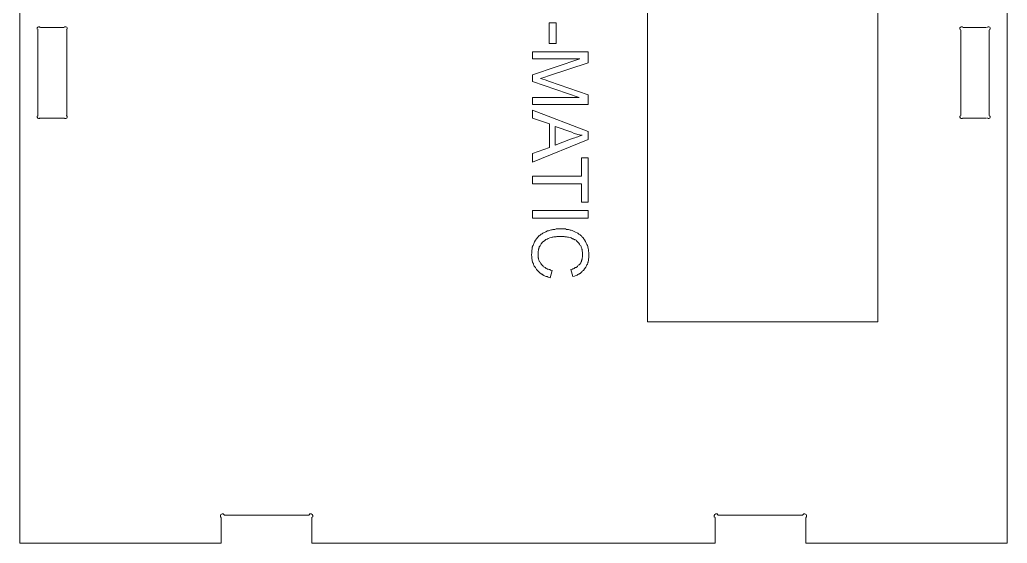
# Model space of a CAD drawing. Header units: millimetres. Extents: x 61 to 278, y 158 to 389.
# Drawn here: x 60.9 to 167.9, y 278.3 to 335.1 of the extents above; entities that cross this region are included whole.
import ezdxf

# ---------------------------------------------------------------- set-up
doc = ezdxf.new("R2010")
doc.units = ezdxf.units.MM
doc.header["$MEASUREMENT"] = 0
doc.layers.add('Livello 1', color=7, linetype='Continuous', lineweight=0)

msp = doc.modelspace()

# ---------------------------------------------------------------- linework, layer by layer
at = {"layer": 'Livello 1', "color": 7, "lineweight": 13}
for p, q in [((62.82, 333.95), (62.82, 324.72)), ((63.12, 334.24), (65.66, 334.24)), ((65.96, 333.95), (65.96, 324.72)), ((162.86, 333.95), (162.86, 324.72)), ((163.11, 334.24), (165.65, 334.24)), ((165.95, 333.95), (165.95, 324.72)), ((63.12, 324.42), (65.66, 324.42)), ((163.11, 324.42), (165.65, 324.42)), ((92.24, 281.37), (83.02, 281.37)), ((145.75, 281.37), (136.53, 281.37))]:
    msp.add_line(p, q, dxfattribs=at)
for points in [[(82.72, 386.61), (82.72, 389.36), (60.88, 389.36), (60.88, 278.32), (82.72, 278.32), (82.72, 281.07)], [(167.89, 278.32), (167.89, 389.36), (146.05, 389.36), (146.05, 386.61)], [(63.08, 334.24), (63.03, 334.33), (62.91, 334.33), (62.82, 334.29), (62.78, 334.2), (62.78, 334.07), (62.87, 334.03)], [(65.91, 334.03), (66, 334.07), (66, 334.2), (65.96, 334.29), (65.87, 334.33), (65.74, 334.33), (65.7, 334.24)], [(163.07, 334.24), (163.03, 334.33), (162.9, 334.33), (162.81, 334.29), (162.77, 334.2), (162.77, 334.07), (162.86, 334.03)], [(165.95, 334.03), (166.03, 334.07), (166.03, 334.2), (165.99, 334.29), (165.9, 334.33), (165.78, 334.33), (165.74, 334.24)], [(62.87, 324.68), (62.78, 324.63), (62.78, 324.51), (62.82, 324.42), (62.91, 324.38), (63.03, 324.38), (63.08, 324.46)], [(65.7, 324.46), (65.74, 324.38), (65.87, 324.38), (65.96, 324.42), (66, 324.51), (66, 324.63), (65.91, 324.68)], [(162.86, 324.68), (162.77, 324.63), (162.77, 324.51), (162.81, 324.42), (162.9, 324.38), (163.03, 324.38), (163.07, 324.46)], [(165.74, 324.46), (165.78, 324.38), (165.9, 324.38), (165.99, 324.42), (166.03, 324.51), (166.03, 324.63), (165.95, 324.68)], [(83.02, 281.41), (82.93, 281.5), (82.8, 281.5), (82.68, 281.45), (82.63, 281.33), (82.63, 281.2), (82.72, 281.11)], [(92.5, 281.11), (92.63, 281.2), (92.63, 281.33), (92.58, 281.45), (92.46, 281.5), (92.33, 281.5), (92.24, 281.41)], [(136.53, 281.41), (136.44, 281.5), (136.31, 281.5), (136.19, 281.45), (136.14, 281.33), (136.14, 281.2), (136.23, 281.11)], [(146.05, 281.11), (146.13, 281.2), (146.13, 281.33), (146.09, 281.45), (145.97, 281.5), (145.84, 281.5), (145.75, 281.41)], [(92.54, 281.07), (92.54, 278.32), (136.23, 278.32), (136.23, 281.07)], [(146.05, 281.07), (146.05, 278.32), (167.89, 278.32)]]:
    msp.add_lwpolyline(points, dxfattribs=at)
for points in [[(153.88, 375.35), (153.88, 302.32), (128.91, 302.32), (128.91, 375.35)], [(118.24, 332.51), (119, 332.51), (119, 334.75), (118.24, 334.75)], [(116.46, 324.42), (118.28, 323.79), (118.28, 321.25), (116.46, 320.57), (116.46, 319.64), (122.47, 322.09), (122.47, 322.98), (116.46, 325.27)], [(116.46, 317.31), (121.75, 317.31), (121.75, 315.32), (122.47, 315.32), (122.47, 320.1), (121.75, 320.1), (121.75, 318.11), (116.46, 318.11)], [(116.46, 313.58), (122.47, 313.58), (122.47, 314.39), (116.46, 314.39)]]:
    msp.add_lwpolyline(points, close=True, dxfattribs=at)
for points, knots in [([(118.19, 328.99), (118.19, 328.99), (122.47, 330.43), (122.47, 330.43), (122.47, 330.43), (122.47, 331.62), (122.47, 331.62), (122.47, 331.62), (116.46, 331.62), (116.46, 331.62), (116.46, 331.62), (116.46, 330.86), (116.46, 330.86)], [0, 0, 0, 0, 1, 1, 1, 2, 2, 2, 3, 3, 3, 4, 4, 4, 4]), ([(116.46, 330.86), (116.46, 330.86), (121.58, 330.86), (121.58, 330.86), (121.58, 330.86), (116.46, 329.12), (116.46, 329.12), (116.46, 329.12), (116.46, 328.4), (116.46, 328.4), (116.46, 328.4), (121.5, 326.67), (121.5, 326.67), (121.5, 326.67), (116.46, 326.67), (116.46, 326.67), (116.46, 326.67), (116.46, 325.9), (116.46, 325.9), (116.46, 325.9), (122.47, 325.9), (122.47, 325.9), (122.47, 325.9), (122.47, 326.96), (122.47, 326.96), (122.47, 326.96), (118.28, 328.4), (118.28, 328.4)], [0, 0, 0, 0, 1, 1, 1, 2, 2, 2, 3, 3, 3, 4, 4, 4, 5, 5, 5, 6, 6, 6, 7, 7, 7, 8, 8, 8, 9, 9, 9, 9]), ([(118.19, 328.99), (118.19, 328.99), (117.77, 328.87), (117.77, 328.87), (117.77, 328.87), (117.31, 328.7), (117.31, 328.7)], [0, 0, 0, 0, 1, 1, 1, 2, 2, 2, 2]), ([(117.31, 328.7), (117.31, 328.7), (117.56, 328.65), (117.56, 328.65), (117.56, 328.65), (117.81, 328.57), (117.81, 328.57), (117.81, 328.57), (118.28, 328.4), (118.28, 328.4)], [0, 0, 0, 0, 1, 1, 1, 2, 2, 2, 3, 3, 3, 3]), ([(120.57, 322.14), (120.57, 322.14), (118.91, 321.5), (118.91, 321.5), (118.91, 321.5), (118.91, 323.53), (118.91, 323.53), (118.91, 323.53), (120.69, 322.9), (120.69, 322.9)], [0, 0, 0, 0, 1, 1, 1, 2, 2, 2, 3, 3, 3, 3]), ([(120.57, 322.14), (120.57, 322.14), (120.9, 322.26), (120.9, 322.26), (120.9, 322.26), (121.03, 322.3), (121.03, 322.3), (121.03, 322.3), (121.2, 322.35), (121.2, 322.35), (121.2, 322.35), (121.37, 322.39), (121.37, 322.39), (121.37, 322.39), (121.5, 322.47), (121.5, 322.47), (121.5, 322.47), (121.84, 322.56), (121.84, 322.56)], [0, 0, 0, 0, 1, 1, 1, 2, 2, 2, 3, 3, 3, 4, 4, 4, 5, 5, 5, 6, 6, 6, 6]), ([(121.84, 322.56), (121.84, 322.56), (121.54, 322.6), (121.54, 322.6), (121.54, 322.6), (121.37, 322.64), (121.37, 322.64), (121.37, 322.64), (121.24, 322.69), (121.24, 322.69), (121.24, 322.69), (121.12, 322.73), (121.12, 322.73), (121.12, 322.73), (120.95, 322.77), (120.95, 322.77), (120.95, 322.77), (120.69, 322.9), (120.69, 322.9)], [0, 0, 0, 0, 1, 1, 1, 2, 2, 2, 3, 3, 3, 4, 4, 4, 5, 5, 5, 6, 6, 6, 6]), ([(116.76, 311.17), (116.76, 311.17), (116.88, 311.34), (116.88, 311.34), (116.88, 311.34), (116.92, 311.38), (116.92, 311.38), (116.92, 311.38), (116.97, 311.47), (116.97, 311.47), (116.97, 311.47), (117.05, 311.55), (117.05, 311.55), (117.05, 311.55), (117.09, 311.59), (117.09, 311.59), (117.09, 311.59), (117.18, 311.68), (117.18, 311.68), (117.18, 311.68), (117.26, 311.72), (117.26, 311.72), (117.26, 311.72), (117.31, 311.76), (117.31, 311.76), (117.31, 311.76), (117.39, 311.85), (117.39, 311.85), (117.39, 311.85), (117.48, 311.89), (117.48, 311.89), (117.48, 311.89), (117.56, 311.93), (117.56, 311.93), (117.56, 311.93), (117.64, 311.98), (117.64, 311.98), (117.64, 311.98), (117.73, 312.02), (117.73, 312.02), (117.73, 312.02), (117.9, 312.1), (117.9, 312.1)], [0, 0, 0, 0, 1, 1, 1, 2, 2, 2, 3, 3, 3, 4, 4, 4, 5, 5, 5, 6, 6, 6, 7, 7, 7, 8, 8, 8, 9, 9, 9, 10, 10, 10, 11, 11, 11, 12, 12, 12, 13, 13, 13, 14, 14, 14, 14]), ([(117.9, 312.1), (117.9, 312.1), (118.07, 312.19), (118.07, 312.19), (118.07, 312.19), (118.19, 312.19), (118.19, 312.19), (118.19, 312.19), (118.28, 312.23), (118.28, 312.23), (118.28, 312.23), (118.36, 312.27), (118.36, 312.27), (118.36, 312.27), (118.49, 312.31), (118.49, 312.31), (118.49, 312.31), (118.58, 312.31), (118.58, 312.31), (118.58, 312.31), (118.66, 312.36), (118.66, 312.36), (118.66, 312.36), (118.79, 312.36), (118.79, 312.36), (118.79, 312.36), (118.87, 312.36), (118.87, 312.36), (118.87, 312.36), (119, 312.4), (119, 312.4), (119, 312.4), (119.08, 312.4), (119.08, 312.4), (119.08, 312.4), (119.17, 312.4), (119.17, 312.4), (119.17, 312.4), (119.3, 312.4), (119.3, 312.4), (119.3, 312.4), (119.51, 312.4), (119.51, 312.4)], [0, 0, 0, 0, 1, 1, 1, 2, 2, 2, 3, 3, 3, 4, 4, 4, 5, 5, 5, 6, 6, 6, 7, 7, 7, 8, 8, 8, 9, 9, 9, 10, 10, 10, 11, 11, 11, 12, 12, 12, 13, 13, 13, 14, 14, 14, 14]), ([(119.51, 311.59), (119.51, 311.59), (119.34, 311.59), (119.34, 311.59), (119.34, 311.59), (119.17, 311.59), (119.17, 311.59), (119.17, 311.59), (119.08, 311.59), (119.08, 311.59), (119.08, 311.59), (119, 311.55), (119, 311.55), (119, 311.55), (118.91, 311.55), (118.91, 311.55), (118.91, 311.55), (118.83, 311.55), (118.83, 311.55), (118.83, 311.55), (118.75, 311.55), (118.75, 311.55), (118.75, 311.55), (118.66, 311.51), (118.66, 311.51), (118.66, 311.51), (118.58, 311.51), (118.58, 311.51), (118.58, 311.51), (118.49, 311.47), (118.49, 311.47), (118.49, 311.47), (118.32, 311.43), (118.32, 311.43), (118.32, 311.43), (118.15, 311.38), (118.15, 311.38)], [0, 0, 0, 0, 1, 1, 1, 2, 2, 2, 3, 3, 3, 4, 4, 4, 5, 5, 5, 6, 6, 6, 7, 7, 7, 8, 8, 8, 9, 9, 9, 10, 10, 10, 11, 11, 11, 12, 12, 12, 12]), ([(119.51, 312.4), (119.51, 312.4), (119.72, 312.4), (119.72, 312.4), (119.72, 312.4), (119.8, 312.4), (119.8, 312.4), (119.8, 312.4), (119.93, 312.4), (119.93, 312.4), (119.93, 312.4), (120.02, 312.4), (120.02, 312.4), (120.02, 312.4), (120.14, 312.36), (120.14, 312.36), (120.14, 312.36), (120.23, 312.36), (120.23, 312.36), (120.23, 312.36), (120.35, 312.36), (120.35, 312.36), (120.35, 312.36), (120.44, 312.31), (120.44, 312.31), (120.44, 312.31), (120.52, 312.27), (120.52, 312.27), (120.52, 312.27), (120.65, 312.27), (120.65, 312.27), (120.65, 312.27), (120.73, 312.23), (120.73, 312.23), (120.73, 312.23), (120.82, 312.19), (120.82, 312.19), (120.82, 312.19), (120.95, 312.14), (120.95, 312.14), (120.95, 312.14), (121.12, 312.06), (121.12, 312.06)], [0, 0, 0, 0, 1, 1, 1, 2, 2, 2, 3, 3, 3, 4, 4, 4, 5, 5, 5, 6, 6, 6, 7, 7, 7, 8, 8, 8, 9, 9, 9, 10, 10, 10, 11, 11, 11, 12, 12, 12, 13, 13, 13, 14, 14, 14, 14]), ([(120.65, 311.43), (120.65, 311.43), (120.52, 311.47), (120.52, 311.47), (120.52, 311.47), (120.35, 311.51), (120.35, 311.51), (120.35, 311.51), (120.31, 311.51), (120.31, 311.51), (120.31, 311.51), (120.23, 311.51), (120.23, 311.51), (120.23, 311.51), (120.14, 311.55), (120.14, 311.55), (120.14, 311.55), (120.1, 311.55), (120.1, 311.55), (120.1, 311.55), (120.02, 311.55), (120.02, 311.55), (120.02, 311.55), (119.93, 311.55), (119.93, 311.55), (119.93, 311.55), (119.89, 311.59), (119.89, 311.59), (119.89, 311.59), (119.8, 311.59), (119.8, 311.59), (119.8, 311.59), (119.63, 311.59), (119.63, 311.59), (119.63, 311.59), (119.51, 311.59), (119.51, 311.59)], [0, 0, 0, 0, 1, 1, 1, 2, 2, 2, 3, 3, 3, 4, 4, 4, 5, 5, 5, 6, 6, 6, 7, 7, 7, 8, 8, 8, 9, 9, 9, 10, 10, 10, 11, 11, 11, 12, 12, 12, 12]), ([(121.54, 310.75), (121.54, 310.75), (121.45, 310.87), (121.45, 310.87), (121.45, 310.87), (121.41, 310.92), (121.41, 310.92), (121.41, 310.92), (121.37, 310.96), (121.37, 310.96), (121.37, 310.96), (121.33, 311), (121.33, 311), (121.33, 311), (121.24, 311.09), (121.24, 311.09), (121.24, 311.09), (121.2, 311.13), (121.2, 311.13), (121.2, 311.13), (121.16, 311.17), (121.16, 311.17), (121.16, 311.17), (121.12, 311.21), (121.12, 311.21), (121.12, 311.21), (121.03, 311.21), (121.03, 311.21), (121.03, 311.21), (120.99, 311.26), (120.99, 311.26), (120.99, 311.26), (120.9, 311.3), (120.9, 311.3), (120.9, 311.3), (120.86, 311.34), (120.86, 311.34), (120.86, 311.34), (120.78, 311.34), (120.78, 311.34), (120.78, 311.34), (120.65, 311.43), (120.65, 311.43)], [0, 0, 0, 0, 1, 1, 1, 2, 2, 2, 3, 3, 3, 4, 4, 4, 5, 5, 5, 6, 6, 6, 7, 7, 7, 8, 8, 8, 9, 9, 9, 10, 10, 10, 11, 11, 11, 12, 12, 12, 13, 13, 13, 14, 14, 14, 14]), ([(121.12, 312.06), (121.12, 312.06), (121.29, 311.98), (121.29, 311.98), (121.29, 311.98), (121.37, 311.93), (121.37, 311.93), (121.37, 311.93), (121.45, 311.85), (121.45, 311.85), (121.45, 311.85), (121.54, 311.81), (121.54, 311.81), (121.54, 311.81), (121.62, 311.76), (121.62, 311.76), (121.62, 311.76), (121.67, 311.68), (121.67, 311.68), (121.67, 311.68), (121.75, 311.64), (121.75, 311.64), (121.75, 311.64), (121.79, 311.55), (121.79, 311.55), (121.79, 311.55), (121.88, 311.51), (121.88, 311.51), (121.88, 311.51), (121.92, 311.43), (121.92, 311.43), (121.92, 311.43), (122, 311.34), (122, 311.34), (122, 311.34), (122.05, 311.26), (122.05, 311.26), (122.05, 311.26), (122.09, 311.21), (122.09, 311.21), (122.09, 311.21), (122.17, 311.04), (122.17, 311.04)], [0, 0, 0, 0, 1, 1, 1, 2, 2, 2, 3, 3, 3, 4, 4, 4, 5, 5, 5, 6, 6, 6, 7, 7, 7, 8, 8, 8, 9, 9, 9, 10, 10, 10, 11, 11, 11, 12, 12, 12, 13, 13, 13, 14, 14, 14, 14]), ([(116.33, 309.6), (116.33, 309.6), (116.37, 309.82), (116.37, 309.82), (116.37, 309.82), (116.37, 309.9), (116.37, 309.9), (116.37, 309.9), (116.37, 310.03), (116.37, 310.03), (116.37, 310.03), (116.37, 310.11), (116.37, 310.11), (116.37, 310.11), (116.42, 310.2), (116.42, 310.2), (116.42, 310.2), (116.42, 310.32), (116.42, 310.32), (116.42, 310.32), (116.42, 310.41), (116.42, 310.41), (116.42, 310.41), (116.46, 310.45), (116.46, 310.45), (116.46, 310.45), (116.46, 310.54), (116.46, 310.54), (116.46, 310.54), (116.5, 310.62), (116.5, 310.62), (116.5, 310.62), (116.54, 310.71), (116.54, 310.71), (116.54, 310.71), (116.59, 310.79), (116.59, 310.79), (116.59, 310.79), (116.63, 310.92), (116.63, 310.92), (116.63, 310.92), (116.67, 311), (116.67, 311), (116.67, 311), (116.76, 311.17), (116.76, 311.17)], [0, 0, 0, 0, 1, 1, 1, 2, 2, 2, 3, 3, 3, 4, 4, 4, 5, 5, 5, 6, 6, 6, 7, 7, 7, 8, 8, 8, 9, 9, 9, 10, 10, 10, 11, 11, 11, 12, 12, 12, 13, 13, 13, 14, 14, 14, 15, 15, 15, 15]), ([(117.31, 310.66), (117.31, 310.66), (117.26, 310.58), (117.26, 310.58), (117.26, 310.58), (117.18, 310.45), (117.18, 310.45), (117.18, 310.45), (117.18, 310.37), (117.18, 310.37), (117.18, 310.37), (117.14, 310.32), (117.14, 310.32), (117.14, 310.32), (117.14, 310.24), (117.14, 310.24), (117.14, 310.24), (117.09, 310.2), (117.09, 310.2), (117.09, 310.2), (117.09, 310.11), (117.09, 310.11), (117.09, 310.11), (117.09, 310.07), (117.09, 310.07), (117.09, 310.07), (117.05, 309.99), (117.05, 309.99), (117.05, 309.99), (117.05, 309.94), (117.05, 309.94), (117.05, 309.94), (117.05, 309.82), (117.05, 309.82), (117.05, 309.82), (117.05, 309.65), (117.05, 309.65)], [0, 0, 0, 0, 1, 1, 1, 2, 2, 2, 3, 3, 3, 4, 4, 4, 5, 5, 5, 6, 6, 6, 7, 7, 7, 8, 8, 8, 9, 9, 9, 10, 10, 10, 11, 11, 11, 12, 12, 12, 12]), ([(118.15, 311.38), (118.15, 311.38), (118.03, 311.3), (118.03, 311.3), (118.03, 311.3), (117.98, 311.3), (117.98, 311.3), (117.98, 311.3), (117.9, 311.26), (117.9, 311.26), (117.9, 311.26), (117.86, 311.21), (117.86, 311.21), (117.86, 311.21), (117.81, 311.17), (117.81, 311.17), (117.81, 311.17), (117.73, 311.13), (117.73, 311.13), (117.73, 311.13), (117.69, 311.09), (117.69, 311.09), (117.69, 311.09), (117.64, 311.04), (117.64, 311.04), (117.64, 311.04), (117.56, 311), (117.56, 311), (117.56, 311), (117.52, 310.96), (117.52, 310.96), (117.52, 310.96), (117.48, 310.92), (117.48, 310.92), (117.48, 310.92), (117.43, 310.83), (117.43, 310.83), (117.43, 310.83), (117.39, 310.79), (117.39, 310.79), (117.39, 310.79), (117.31, 310.66), (117.31, 310.66)], [0, 0, 0, 0, 1, 1, 1, 2, 2, 2, 3, 3, 3, 4, 4, 4, 5, 5, 5, 6, 6, 6, 7, 7, 7, 8, 8, 8, 9, 9, 9, 10, 10, 10, 11, 11, 11, 12, 12, 12, 13, 13, 13, 14, 14, 14, 14]), ([(121.88, 309.6), (121.88, 309.6), (121.88, 309.77), (121.88, 309.77), (121.88, 309.77), (121.88, 309.82), (121.88, 309.82), (121.88, 309.82), (121.88, 309.9), (121.88, 309.9), (121.88, 309.9), (121.84, 309.99), (121.84, 309.99), (121.84, 309.99), (121.84, 310.07), (121.84, 310.07), (121.84, 310.07), (121.84, 310.16), (121.84, 310.16), (121.84, 310.16), (121.79, 310.2), (121.79, 310.2), (121.79, 310.2), (121.79, 310.28), (121.79, 310.28), (121.79, 310.28), (121.75, 310.37), (121.75, 310.37), (121.75, 310.37), (121.71, 310.41), (121.71, 310.41), (121.71, 310.41), (121.71, 310.49), (121.71, 310.49), (121.71, 310.49), (121.67, 310.58), (121.67, 310.58), (121.67, 310.58), (121.62, 310.62), (121.62, 310.62), (121.62, 310.62), (121.54, 310.75), (121.54, 310.75)], [0, 0, 0, 0, 1, 1, 1, 2, 2, 2, 3, 3, 3, 4, 4, 4, 5, 5, 5, 6, 6, 6, 7, 7, 7, 8, 8, 8, 9, 9, 9, 10, 10, 10, 11, 11, 11, 12, 12, 12, 13, 13, 13, 14, 14, 14, 14]), ([(122.17, 311.04), (122.17, 311.04), (122.26, 310.87), (122.26, 310.87), (122.26, 310.87), (122.3, 310.79), (122.3, 310.79), (122.3, 310.79), (122.34, 310.71), (122.34, 310.71), (122.34, 310.71), (122.39, 310.62), (122.39, 310.62), (122.39, 310.62), (122.43, 310.54), (122.43, 310.54), (122.43, 310.54), (122.43, 310.41), (122.43, 310.41), (122.43, 310.41), (122.47, 310.32), (122.47, 310.32), (122.47, 310.32), (122.47, 310.24), (122.47, 310.24), (122.47, 310.24), (122.51, 310.16), (122.51, 310.16), (122.51, 310.16), (122.51, 310.07), (122.51, 310.07), (122.51, 310.07), (122.51, 309.99), (122.51, 309.99), (122.51, 309.99), (122.56, 309.86), (122.56, 309.86), (122.56, 309.86), (122.56, 309.77), (122.56, 309.77), (122.56, 309.77), (122.56, 309.6), (122.56, 309.6)], [0, 0, 0, 0, 1, 1, 1, 2, 2, 2, 3, 3, 3, 4, 4, 4, 5, 5, 5, 6, 6, 6, 7, 7, 7, 8, 8, 8, 9, 9, 9, 10, 10, 10, 11, 11, 11, 12, 12, 12, 13, 13, 13, 14, 14, 14, 14]), ([(116.88, 308), (116.88, 308), (116.76, 308.21), (116.76, 308.21), (116.76, 308.21), (116.71, 308.29), (116.71, 308.29), (116.71, 308.29), (116.63, 308.38), (116.63, 308.38), (116.63, 308.38), (116.59, 308.46), (116.59, 308.46), (116.59, 308.46), (116.54, 308.55), (116.54, 308.55), (116.54, 308.55), (116.54, 308.63), (116.54, 308.63), (116.54, 308.63), (116.5, 308.67), (116.5, 308.67), (116.5, 308.67), (116.5, 308.72), (116.5, 308.72), (116.5, 308.72), (116.46, 308.76), (116.46, 308.76), (116.46, 308.76), (116.46, 308.8), (116.46, 308.8), (116.46, 308.8), (116.46, 308.84), (116.46, 308.84), (116.46, 308.84), (116.42, 308.93), (116.42, 308.93), (116.42, 308.93), (116.42, 308.97), (116.42, 308.97), (116.42, 308.97), (116.42, 309.05), (116.42, 309.05), (116.42, 309.05), (116.37, 309.18), (116.37, 309.18), (116.37, 309.18), (116.37, 309.27), (116.37, 309.27), (116.37, 309.27), (116.37, 309.39), (116.37, 309.39), (116.37, 309.39), (116.33, 309.6), (116.33, 309.6)], [0, 0, 0, 0, 1, 1, 1, 2, 2, 2, 3, 3, 3, 4, 4, 4, 5, 5, 5, 6, 6, 6, 7, 7, 7, 8, 8, 8, 9, 9, 9, 10, 10, 10, 11, 11, 11, 12, 12, 12, 13, 13, 13, 14, 14, 14, 15, 15, 15, 16, 16, 16, 17, 17, 17, 18, 18, 18, 18]), ([(117.05, 309.65), (117.05, 309.65), (117.05, 309.52), (117.05, 309.52), (117.05, 309.52), (117.05, 309.44), (117.05, 309.44), (117.05, 309.44), (117.05, 309.35), (117.05, 309.35), (117.05, 309.35), (117.05, 309.27), (117.05, 309.27), (117.05, 309.27), (117.09, 309.22), (117.09, 309.22), (117.09, 309.22), (117.09, 309.14), (117.09, 309.14), (117.09, 309.14), (117.14, 309.05), (117.14, 309.05), (117.14, 309.05), (117.14, 309.01), (117.14, 309.01), (117.14, 309.01), (117.18, 308.93), (117.18, 308.93), (117.18, 308.93), (117.22, 308.84), (117.22, 308.84), (117.22, 308.84), (117.26, 308.8), (117.26, 308.8), (117.26, 308.8), (117.31, 308.72), (117.31, 308.72), (117.31, 308.72), (117.35, 308.67), (117.35, 308.67), (117.35, 308.67), (117.43, 308.55), (117.43, 308.55)], [0, 0, 0, 0, 1, 1, 1, 2, 2, 2, 3, 3, 3, 4, 4, 4, 5, 5, 5, 6, 6, 6, 7, 7, 7, 8, 8, 8, 9, 9, 9, 10, 10, 10, 11, 11, 11, 12, 12, 12, 13, 13, 13, 14, 14, 14, 14]), ([(121.58, 308.59), (121.58, 308.59), (121.67, 308.72), (121.67, 308.72), (121.67, 308.72), (121.67, 308.76), (121.67, 308.76), (121.67, 308.76), (121.71, 308.84), (121.71, 308.84), (121.71, 308.84), (121.75, 308.89), (121.75, 308.89), (121.75, 308.89), (121.75, 308.97), (121.75, 308.97), (121.75, 308.97), (121.79, 309.01), (121.79, 309.01), (121.79, 309.01), (121.79, 309.1), (121.79, 309.1), (121.79, 309.1), (121.84, 309.14), (121.84, 309.14), (121.84, 309.14), (121.84, 309.22), (121.84, 309.22), (121.84, 309.22), (121.84, 309.27), (121.84, 309.27), (121.84, 309.27), (121.88, 309.35), (121.88, 309.35), (121.88, 309.35), (121.88, 309.39), (121.88, 309.39), (121.88, 309.39), (121.88, 309.48), (121.88, 309.48), (121.88, 309.48), (121.88, 309.6), (121.88, 309.6)], [0, 0, 0, 0, 1, 1, 1, 2, 2, 2, 3, 3, 3, 4, 4, 4, 5, 5, 5, 6, 6, 6, 7, 7, 7, 8, 8, 8, 9, 9, 9, 10, 10, 10, 11, 11, 11, 12, 12, 12, 13, 13, 13, 14, 14, 14, 14]), ([(122.56, 309.6), (122.56, 309.6), (122.56, 309.39), (122.56, 309.39), (122.56, 309.39), (122.56, 309.27), (122.56, 309.27), (122.56, 309.27), (122.51, 309.18), (122.51, 309.18), (122.51, 309.18), (122.51, 309.1), (122.51, 309.1), (122.51, 309.1), (122.51, 308.97), (122.51, 308.97), (122.51, 308.97), (122.47, 308.89), (122.47, 308.89), (122.47, 308.89), (122.47, 308.84), (122.47, 308.84), (122.47, 308.84), (122.47, 308.8), (122.47, 308.8), (122.47, 308.8), (122.43, 308.76), (122.43, 308.76), (122.43, 308.76), (122.43, 308.72), (122.43, 308.72), (122.43, 308.72), (122.39, 308.59), (122.39, 308.59), (122.39, 308.59), (122.34, 308.5), (122.34, 308.5), (122.34, 308.5), (122.3, 308.42), (122.3, 308.42), (122.3, 308.42), (122.26, 308.33), (122.26, 308.33), (122.26, 308.33), (122.22, 308.25), (122.22, 308.25), (122.22, 308.25), (122.09, 308.08), (122.09, 308.08)], [0, 0, 0, 0, 1, 1, 1, 2, 2, 2, 3, 3, 3, 4, 4, 4, 5, 5, 5, 6, 6, 6, 7, 7, 7, 8, 8, 8, 9, 9, 9, 10, 10, 10, 11, 11, 11, 12, 12, 12, 13, 13, 13, 14, 14, 14, 15, 15, 15, 16, 16, 16, 16]), ([(117.43, 308.55), (117.43, 308.55), (117.56, 308.42), (117.56, 308.42), (117.56, 308.42), (117.6, 308.38), (117.6, 308.38), (117.6, 308.38), (117.64, 308.29), (117.64, 308.29), (117.64, 308.29), (117.73, 308.25), (117.73, 308.25), (117.73, 308.25), (117.81, 308.21), (117.81, 308.21), (117.81, 308.21), (117.86, 308.17), (117.86, 308.17), (117.86, 308.17), (117.94, 308.12), (117.94, 308.12), (117.94, 308.12), (118.03, 308.08), (118.03, 308.08), (118.03, 308.08), (118.07, 308.04), (118.07, 308.04), (118.07, 308.04), (118.15, 308.04), (118.15, 308.04), (118.15, 308.04), (118.24, 308), (118.24, 308), (118.24, 308), (118.32, 308), (118.32, 308), (118.32, 308), (118.41, 307.95), (118.41, 307.95), (118.41, 307.95), (118.58, 307.91), (118.58, 307.91)], [0, 0, 0, 0, 1, 1, 1, 2, 2, 2, 3, 3, 3, 4, 4, 4, 5, 5, 5, 6, 6, 6, 7, 7, 7, 8, 8, 8, 9, 9, 9, 10, 10, 10, 11, 11, 11, 12, 12, 12, 13, 13, 13, 14, 14, 14, 14]), ([(120.61, 308), (120.61, 308), (120.78, 308.04), (120.78, 308.04), (120.78, 308.04), (120.82, 308.08), (120.82, 308.08), (120.82, 308.08), (120.9, 308.08), (120.9, 308.08), (120.9, 308.08), (120.95, 308.12), (120.95, 308.12), (120.95, 308.12), (121.03, 308.17), (121.03, 308.17), (121.03, 308.17), (121.07, 308.21), (121.07, 308.21), (121.07, 308.21), (121.16, 308.21), (121.16, 308.21), (121.16, 308.21), (121.2, 308.25), (121.2, 308.25), (121.2, 308.25), (121.29, 308.29), (121.29, 308.29), (121.29, 308.29), (121.33, 308.33), (121.33, 308.33), (121.33, 308.33), (121.37, 308.42), (121.37, 308.42), (121.37, 308.42), (121.41, 308.46), (121.41, 308.46), (121.41, 308.46), (121.5, 308.5), (121.5, 308.5), (121.5, 308.5), (121.58, 308.59), (121.58, 308.59)], [0, 0, 0, 0, 1, 1, 1, 2, 2, 2, 3, 3, 3, 4, 4, 4, 5, 5, 5, 6, 6, 6, 7, 7, 7, 8, 8, 8, 9, 9, 9, 10, 10, 10, 11, 11, 11, 12, 12, 12, 13, 13, 13, 14, 14, 14, 14]), ([(118.36, 307.11), (118.36, 307.11), (118.15, 307.19), (118.15, 307.19), (118.15, 307.19), (118.03, 307.23), (118.03, 307.23), (118.03, 307.23), (117.94, 307.23), (117.94, 307.23), (117.94, 307.23), (117.81, 307.28), (117.81, 307.28), (117.81, 307.28), (117.73, 307.32), (117.73, 307.32), (117.73, 307.32), (117.69, 307.36), (117.69, 307.36), (117.69, 307.36), (117.64, 307.4), (117.64, 307.4), (117.64, 307.4), (117.6, 307.4), (117.6, 307.4), (117.6, 307.4), (117.52, 307.45), (117.52, 307.45), (117.52, 307.45), (117.48, 307.49), (117.48, 307.49), (117.48, 307.49), (117.43, 307.49), (117.43, 307.49), (117.43, 307.49), (117.39, 307.53), (117.39, 307.53), (117.39, 307.53), (117.35, 307.57), (117.35, 307.57), (117.35, 307.57), (117.26, 307.62), (117.26, 307.62), (117.26, 307.62), (117.18, 307.7), (117.18, 307.7), (117.18, 307.7), (117.09, 307.78), (117.09, 307.78), (117.09, 307.78), (117.01, 307.87), (117.01, 307.87), (117.01, 307.87), (116.88, 308), (116.88, 308)], [0, 0, 0, 0, 1, 1, 1, 2, 2, 2, 3, 3, 3, 4, 4, 4, 5, 5, 5, 6, 6, 6, 7, 7, 7, 8, 8, 8, 9, 9, 9, 10, 10, 10, 11, 11, 11, 12, 12, 12, 13, 13, 13, 14, 14, 14, 15, 15, 15, 16, 16, 16, 17, 17, 17, 18, 18, 18, 18]), ([(122.09, 308.08), (122.09, 308.08), (121.96, 307.91), (121.96, 307.91), (121.96, 307.91), (121.88, 307.87), (121.88, 307.87), (121.88, 307.87), (121.84, 307.78), (121.84, 307.78), (121.84, 307.78), (121.75, 307.7), (121.75, 307.7), (121.75, 307.7), (121.67, 307.66), (121.67, 307.66), (121.67, 307.66), (121.62, 307.57), (121.62, 307.57), (121.62, 307.57), (121.58, 307.57), (121.58, 307.57), (121.58, 307.57), (121.54, 307.53), (121.54, 307.53), (121.54, 307.53), (121.5, 307.53), (121.5, 307.53), (121.5, 307.53), (121.45, 307.49), (121.45, 307.49), (121.45, 307.49), (121.37, 307.45), (121.37, 307.45), (121.37, 307.45), (121.29, 307.4), (121.29, 307.4), (121.29, 307.4), (121.2, 307.36), (121.2, 307.36), (121.2, 307.36), (121.07, 307.32), (121.07, 307.32), (121.07, 307.32), (120.99, 307.28), (120.99, 307.28), (120.99, 307.28), (120.82, 307.23), (120.82, 307.23)], [0, 0, 0, 0, 1, 1, 1, 2, 2, 2, 3, 3, 3, 4, 4, 4, 5, 5, 5, 6, 6, 6, 7, 7, 7, 8, 8, 8, 9, 9, 9, 10, 10, 10, 11, 11, 11, 12, 12, 12, 13, 13, 13, 14, 14, 14, 15, 15, 15, 16, 16, 16, 16])]:
    msp.add_open_spline(points, degree=3, knots=knots, dxfattribs=at)
for points in [[(118.58, 307.91), (118.58, 307.91), (118.36, 307.11), (118.36, 307.11)], [(120.82, 307.23), (120.82, 307.23), (120.61, 308), (120.61, 308)]]:
    msp.add_open_spline(points, degree=3, dxfattribs=at)

doc.saveas('drawing.dxf')
